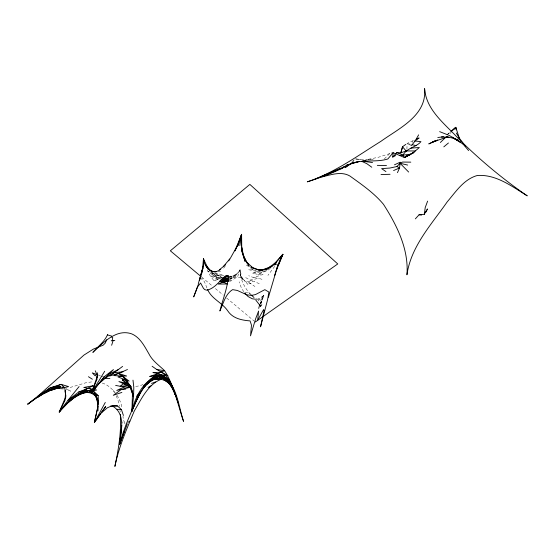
<?xml version="1.0" encoding="UTF-8"?>
<svg xmlns="http://www.w3.org/2000/svg" width="555" height="555" viewBox="0 0 555 555"><rect width="100%" height="100%" fill="white"/><g stroke="black" fill="none" stroke-linecap="round" stroke-linejoin="round"><path stroke-width="0.42" stroke-dasharray="2.77 2.08" d="M406.919 149.149L407.086 143.454L413.01 140.727L415.424 140.533M122.773 423.167L122.932 421.724M260.274 303.987L261.627 299.318L263.909 295.343L259.823 298.361L257.659 298.93M260.767 304.043L263.909 295.343L257.367 301.642M412.49 142.371L413.01 140.727M260.649 304.091L261.683 300.949L259.712 304.633M261.683 300.949L260.912 303.002L263.909 295.343L260.441 300.692M275.072 264.659L276.584 263.84L267.926 275.384M223.686 268.19L226.475 264.236M352.446 162.74L354.777 159.438M200.979 279.547L201.999 278.305L204.49 281.878L207.279 288.773M450.022 133.512L451.18 132.277M384.303 158.91L389.756 153.569L391.115 153.229M352.009 161.63L354.596 159.347M446.942 134.782L450.105 132.118M446.948 134.851L450.133 132.354L448.176 133.547M270.306 268.405L267.517 270.431L257.922 274.441L252.754 273.185L257.818 271.568L261.086 271.534M274.489 265.359L276.584 263.84M229.846 277.07C233.669 275.287 238.206 274.35 240.065 269.834L242.091 278.756L240.835 276.896L240.065 269.834L234.307 277.486L228.598 280.074M229.375 281.156L231.047 280.899L237.679 276.598L240.065 269.834L240.273 274.225L240.995 276.661L243.437 280.483L240.273 274.225L242.091 278.756M266.719 270.611L262.716 271.513L264.034 270.68M262.029 271.936L257.922 274.441L263.063 274.413L253.628 277.59L248.689 275.738M229.673 279.248L237.2 273.622L234.307 277.486L229.284 278.839M262.716 271.513L264.152 270.715M228.618 278.208L234.39 275.398L230.929 278.52L228.674 278.749M143.058 384.504L140.117 385.697L134.553 386.662M389.756 153.569L378.253 157.322L366.3 159.673M70.159 387.473L85.872 382.756L93.295 381.653M229.506 276.522L231.185 276.154L228.84 276.119M207.23 269.633L210.324 275.96L213.668 280.379L218.025 279.463L219.586 279.678M245.705 277.59L250.034 280.102L258.796 278.305L263.653 279.887M252.754 273.185L261.058 271.797M368.18 159.687L373.12 159.236L360.785 159.479L356.033 158.876L361.86 159.826M124.271 423.59L125.062 423.562M218.15 271.513L220.64 271.437M244.956 292.513L248.89 292.541L250.492 294.261M253.323 269.862L248.598 269.702L257.818 271.568L253.323 269.862L245.803 264.589L247.259 265.297M221.174 277.909L217.962 277.791L214.098 276.113L207.841 271.131L222.007 277.646M256.216 299.311L258.935 299.409L256.028 298.805M259.268 283.744L254.717 281.662L247.211 281.35L254.939 286.519M228.722 280.788L231.047 280.899M228.806 276.196L242.077 277.951L248.057 284.583M223.991 275.856L218.247 275.419L214.223 274.378L212.392 272.623M101.308 376.394L103.542 376.644M221.313 278.201L217.962 277.791L210.914 272.436L214.098 276.113L219.357 280.24M253.628 277.59L258.796 278.305M213.668 280.379L217.768 281.198M410.367 144.244L407.086 143.454L411.442 145.66M214.861 272.63L222.534 274.961L218.247 275.419L213.862 272.72M250.034 280.102L254.717 281.662M355.242 158.779L358.87 160.173M102.252 383.061C107.608 384.671 111.798 388.542 115.211 392.829M251.013 283.813L245.088 281.413L240.995 276.661L242.077 277.951M218.025 279.463L210.324 275.96L214.098 276.113L220.363 279.019M65.983 388.951L70.617 391.15L66.073 388.673M98.256 374.937L100.545 376.026M220.002 278.783L217.962 277.791L211.49 271.499M222.132 277.604L214.098 272.401M201.756 277.139L212.01 285.735M215.409 288.586L223.29 295.191M226.648 298.007L254.003 320.929M249.459 266.351L250.562 267.357M250.596 294.379C245.99 289.467 242.479 283.452 240.835 276.896M117.036 395.32L118.992 398.497L120.955 403.395L122.114 408.744M113.13 390.401L114.344 392.371M243.735 291.763L241.127 287.282L239.122 281.815M124.764 422.903L123.286 419.587L123.002 416.215M116.259 395.777L118.042 400.433L119.457 406.413M119.984 410.409L120.192 412.004M98.637 408.272L98.755 411.623"/><path stroke-width="0.83" d="M241.397 245.317L241.605 234.335L234.952 250.922L237.672 245.164L241.605 234.335L241.765 251.158L245.095 261.433L242.924 254.204M122.613 366.404L109.64 376.033L118.215 373.342L122.343 376.026L125.93 380.064L128.899 384.469L131.299 389.013L132.499 392.669L131.923 411.158C138.188 395.118 146.839 376.366 164.641 370.733C174.388 385.996 177.635 404.435 183.559 421.363C179.473 409.021 178.079 395.375 171.176 384.143M97.285 377.476L97.396 374.791L92.29 372.87L95.148 375.811L96.73 374.202L95.273 370.782M199.738 279.824L202.506 269.654L203.456 258.901L208.118 268.537L209.95 270.292M395.729 155.504L392.725 157.072L393.155 152.715L404.477 157.558L409.583 154.831M121.76 425.401L119.54 444.534L127.386 423.812M97.944 406.94L94.364 422.48L105.7 406.496L94.364 422.48L97.951 406.246M107.559 334.908L111.597 336.073M424.318 214.459L425.199 207.639L427.614 201.118M132.305 408.598L131.923 411.158L137.099 398.677M239.85 245.636L241.605 234.335L238.31 245.525M111.236 340.791L112.193 340.735L112.714 337.544L111.902 337.447M96.521 379.349L97.624 372.814M120.144 441.121L119.54 444.534L124.348 431.575M120.449 439.421L120.754 437.715M65.525 398.046L65.823 396.603L59.246 412.018C68.189 400.335 79.92 391.844 93.157 385.739L83.777 387.466L96.577 390.012L93.025 390.56L88.564 388.16L78.782 391.948L68.057 400.224L59.246 412.018L65.081 400.197L65.566 391.962L64.574 387.563L61.168 384.358L50.394 387.737L38.045 396.006L27.75 404.144L50.394 387.737L55.403 386.689L61.168 384.358L68.584 386.613L64.574 387.563L55.403 386.689L38.045 396.006L83.958 355.082L93.344 349.116L103.181 345.175L105.256 343.094L106.72 339.757M96.709 379.294L97.444 375.971L91.415 393.086L104.326 376.672L113.435 369.581L105.068 378.323L99.56 383.006L109.141 374.001L118.25 369.616M198.281 283.903L203.484 265.304L203.456 258.901C204.49 267.683 212.176 275.884 220.772 269.3M201.645 273.719L202.929 268.315M203.484 265.304L199.321 280.566M258.713 308.393L259.712 304.633M202.506 269.654L202.901 268.19M268.419 297.293L278.187 264.173L282.877 254.28L273.761 264.402M161.644 379.1C147.991 384.053 141.421 399.135 134.365 410.832C126.72 428.897 118.784 447.052 114.885 466.422C118.513 449.397 121.462 431.977 120.38 414.509M274.628 275.509L278.187 264.173M107.601 334.582C104.569 341.769 97.798 346.584 92.852 352.376C103.105 342.934 116.3 328.324 131.861 333.93C140.228 337.593 144.453 346.216 148.823 353.688C152.361 360.889 159.056 365.315 164.641 370.733L156.649 369.436L152.125 366.265M178.12 402.569C174.749 393.37 172.168 383.505 165.931 375.728C146.756 373.272 135.42 395.403 131.923 411.158L133.589 396.319L133.804 387.21L132.978 380.147M111.631 345.272L113.151 340.548L114.802 340.423M198.315 284.548L193.688 296.911L197.615 286.803L200.584 282.988L203.38 288.232L204.726 289.62L206.835 290.182C214.709 288.551 219.308 281.101 225.157 276.251L228.382 275.377C227.758 287.601 222.839 299.187 219.877 310.987C223.394 303.599 225.198 294.171 232.621 289.641L237.367 290.466L246.85 294.802L251.54 295.392L255.508 294.566L264.839 289.668L268.911 292.083L267.565 299.811L260.538 326.798L263.805 311.993L263.972 310.106L263.556 309.628L257.659 320.256L258.602 311.071L255.737 318.501L250.52 335.844L251.477 325.181L250.097 320.922C241.744 320.207 232.878 318.563 227.814 310.966C222.264 302.621 211.628 299.027 207.598 289.55M96.965 379.273L91.415 393.086L104.326 376.672M95.307 420.156L94.364 422.48L105.283 402.451M276.418 270.278L282.877 254.28C277.84 259.92 273.143 268.093 265.089 269.446M278.291 265.172L282.877 254.28L281.08 257.014M93.046 389.346L91.415 393.086L104.694 371.239M93.691 387.848L94.669 385.607M397.456 172.66L399.565 167.957L400.176 162.22L394.487 164.793M139.694 394.244C131.625 410.436 124.251 427.017 119.54 444.534C120.983 432.213 126.096 413.843 112.679 406.191L110.334 406.142M137.467 397.935L140.38 392.024L136.696 396.208M261.814 304.744L260.621 306.249L255.806 300.095M425.664 212.489L427.489 208.971L424.221 214.265L419.053 214.792L415.355 218.857M237.672 245.164L230.394 258.179M140.366 392.85L137.508 397.949C142.642 389.173 148.088 379.433 158.161 375.652L163.087 376.776L159.285 376.561M411.442 145.66L415.424 140.533L418.63 134.865M228.667 260.878L229.964 258.852M61.092 409.153L59.246 412.018L73.586 396.936L83.638 390.782L92.283 390.567M400.065 155.497L403.069 155.136C406.655 147.873 415.917 147.526 420.954 141.664L414.599 140.915M223.485 266.421L229.867 258.81M79.081 386.571L68.057 400.224L73.586 396.936M392.725 157.072L396.79 152.618L400.856 152.847L406.107 150.96L415.362 150.953L419.344 147.498L410.984 148.123M143.932 387.654L150.551 380.543L154.075 377.608L156.295 377.06M453.49 129.801L455.808 127.324L459.283 138.077L465.215 146M385.94 171.599L381.611 168.616L389.804 168.061L396.964 166.521L400.051 163.274L402.583 162.053L410.797 162.15M440.365 142.475L444.964 138.035M396.79 152.618L403.069 155.136L404.477 157.558L405.282 156.801M450.764 131.799L455.808 127.324L456.154 129.815M348.769 164.488L345.307 167.52L352.446 162.74C338.259 171.002 322.934 176.865 307.317 181.832C334.214 172.889 357.156 156.142 380.952 141.303C399.253 128.136 427.218 115.454 424.582 88.578C426.233 110.501 445.179 123.994 458.77 138.965C479.846 159.868 502.774 179.029 527.25 195.846C512.105 186.529 496.087 174.138 477.307 175.491C463.862 179.203 455.821 191.766 447.247 201.819C431.422 224.484 410.964 246.399 406.94 274.794C408.931 249.285 396.853 225.15 383.45 204.275C374.049 193.001 361.693 184.496 349.837 175.977C341.082 170.947 330.787 174.881 321.733 176.983M101.822 412.531L107.323 407.8L112.464 405.615L117.466 405.934L121.448 409.611L123.411 415.466M451.375 131.056L455.808 127.324M443.806 146.86L448.44 142.989M219.315 269.855L225.67 264.624M153.659 378.836L147.346 384.032L150.551 380.543L153.666 378.683M127.47 369.512L113.796 375.589L122.343 376.026L129.107 381.118L125.93 380.064L122.28 379.821L128.899 384.469L133.589 396.319L131.008 386.606L128.899 384.469L126.318 383.137L123.425 383.623L120.185 386.273L115.634 385.42M143.655 386.016L150.551 380.543L157.072 377.247M153.686 378.794L150.696 381.202L157.904 377.643M405.788 144.397L402.535 146.756L400.856 152.847L402.535 146.756L406.107 150.96M128.059 422.32L129.828 421.051M27.75 404.144L44.109 392.447L55.403 386.689L60.28 386.648L50.019 389.679L37.948 397.109L50.019 389.679L60.28 386.648M267.316 268.585L276.494 262.071M415.362 150.953L410.818 154.158L403.069 155.136M255.307 322.018L337.759 263.951L249.861 184.406L170.343 250.811L201.181 276.661M415.424 140.533L419.087 137.973L416.812 139.007M229.18 277.528L227.175 278.908L222.715 280.108L221.147 279.38M340.784 169.018L347.583 164.599M105.068 378.323L113.782 372.717L123.009 371.815M148.109 387.515L151.626 385.413M228.424 279.984L218.164 284.063L227.411 283.98L220.016 280.629M55.542 387.785L45.26 392.864L55.542 387.785L60.273 387.022M404.477 157.558L414.238 152.202M92.477 392.385L84.076 392.108L74.786 397.2L68.536 402.229L78.963 393.96L88.564 390.574L90.937 391.497M84.076 392.108L74.786 397.2L78.963 393.96L88.564 390.574L95.876 394.785L98.18 395.576L98.457 402.021L97.562 409.958L97.368 399.76L95.876 394.785L93.025 390.56L98.18 395.576M447.517 136.925L432.283 142.177L435.293 140.623M344.71 166.368L336.122 170.683L315.226 179.036M431.582 142.524L428.786 143.905L437.701 140.096L432.283 142.177M228.618 278.208L227.175 278.908L222.153 278.298M150.294 379.405L154.075 377.608M406.378 156.038L413.78 152.778M124.833 386.703L116.779 390.429L129.37 387.522L120.185 386.273L127.636 385.725L129.745 386.8M340.493 168.214L320.894 176.67M228.598 280.074L227.168 280.719L222.715 280.108L221.355 279.449M174.305 391.448L169.726 383.894L163.087 378.565L154.318 379.197L157.911 377.601M393.585 170.545L399.565 167.957L396.964 166.521M59.6 387.529L51.414 390.186L59.454 387.445M154.991 378.017L157.114 377.116M228.674 278.749L227.175 278.908L222.784 277.972L227.279 276.099L225.635 275.974M407.613 155.684L410.124 154.692L406.482 155.962M151.543 383.436L155.518 381.923M271.929 266.331L262.779 269.758L257.624 269.813M347.055 164.981L359.425 161.436L350.711 163.69C362.63 158.994 375.721 162.747 387.813 158.987L393.155 152.715L391.795 153.055M121.864 392.42L113.282 395.299L121.281 389.575L125.784 389.09M87.579 392.135L80.239 394.106L85.838 392.212L91.603 393.1M406.232 156.094L407.654 155.733L406.392 156.052M155.435 379.211L157.016 378.808M78.782 391.948L83.638 390.782L92.172 390.581M155.011 378.142L157.183 377.629M447.698 136.814L445.776 137.258L448.967 136.912M222.784 277.972L228.667 276.702M112.193 340.735L113.151 340.548M222.715 280.108L228.466 278.999M154.318 379.197L156.454 378.801M59.003 388.209L57.401 388.472L63.409 388.805M228.542 281.288L222.68 282.183L219.405 281.531M437.798 137.494L443.57 136.787M156.649 369.436L161.651 372.197L165.931 375.728L157.565 373.792L149.69 376.47C156.378 375.298 163.441 375.811 169.046 380.036L172.577 387.432M153.7 376.186L162.559 375.395L169.046 380.036M154.29 378.316L163.274 377.65M251.068 266.976L258.332 269.772L267.406 269.133M362.699 160.894L366.002 160.672M112.679 406.191L117.466 405.934M381.021 174.561L390.047 174.284M212.489 271.666L216.568 271.555M154.644 379.412L161.422 379.315M377.31 165.362L386.488 165.577M104.409 378.357L109.897 378.538M159.347 378.434L163.087 378.565L160.118 377.712M228.722 280.788L221.154 279.893M441.426 136.96C447.129 137.175 453.199 137.231 458.208 140.353L453.067 137.841L460.497 142.233L449.342 135.475L439.657 131.639M117.07 409.292L121.448 409.611M419.053 214.792L421.627 215.049M362.692 161.234L372.544 162.546M255.432 299.2L252.303 298.784L248.113 296.571L244.734 293.089M160.076 378.815L161.595 379.051M62.424 387.106L64.574 387.563M407.654 165.064L400.051 163.274L408.646 172.036M159.313 376.706L161.692 377.268M258.332 269.772L262.466 270.764L253.614 268.502L251.533 267.427M412.004 144.64L416.097 145.625M209.499 270.368L213.536 271.582M118.215 373.342L126.644 376.026L122.343 376.026L117.951 376.914L125.93 380.064L131.008 386.606M159.417 378.677L165.952 380.841M159.278 376.803L166.861 379.682L171.495 384.879C167.804 377.608 160.735 373.709 152.916 372.599L161.651 372.197L167.936 375.728M159.375 377.573C166.264 378.829 171.308 383.817 173.708 390.221L169.525 382.249L166.562 378.385L163.78 377.102M123.425 383.623L118.916 381.562L126.318 383.137L129.697 386.599L123.425 383.623L127.636 385.725M361.77 161.345L366.827 163.683L371.781 167.235M164.578 380.015L166.042 380.744M164.592 379.349L166.854 380.515L169.726 383.894L166.771 381.112L172.286 387.286M163.989 378.052C170.933 381.542 172.924 390.13 176.219 396.52L169.525 382.249L163.732 377.324M452.235 137.175L462.877 143.96M88.446 376.713L92.387 379.225M253.989 297.459L251.026 294.837M89.91 392.163L95.522 395.881M163.808 379.752L169.31 383.429M164.315 379.412L166.16 380.688M163.711 377.261L166.861 379.682L171.967 386.703L175.893 396.097M163.871 378.128L166.854 380.515L172.133 387.404M122.28 379.821L126.318 383.137L131.299 389.013L132.964 396.062M166.771 381.112L168.706 382.777M163.919 378.219L169.719 383.373L174.173 391.539M247.169 263.084L246.253 261.773L253.614 268.502M94.343 393.363L95.876 394.785L98.457 402.021L93.719 393.148M206.682 266.941L208.118 268.537L205.35 264.707L210.942 270.923M462.717 143.71L468.614 150.565M94.933 394.633L95.793 395.777M93.802 393.072L95.252 395.035M246.253 261.773L248.911 265.554L243.7 256.681L241.723 246.94M94.933 394.931L96.223 397.102M456.321 133.013L459.283 138.077M242.729 253.323L245.934 261.01M260.316 305.458L260.621 306.249M96.681 397.713L97.916 403.811M203.456 258.901L204.712 262.779M65.157 390.318L65.781 395.833M96.397 397.172L97.957 404.609M132.499 392.669L132.95 395.118M241.73 247.731L242.07 250.145M65.074 391.053L65.712 395.812M241.605 248.654L241.765 251.158"/></g></svg>
